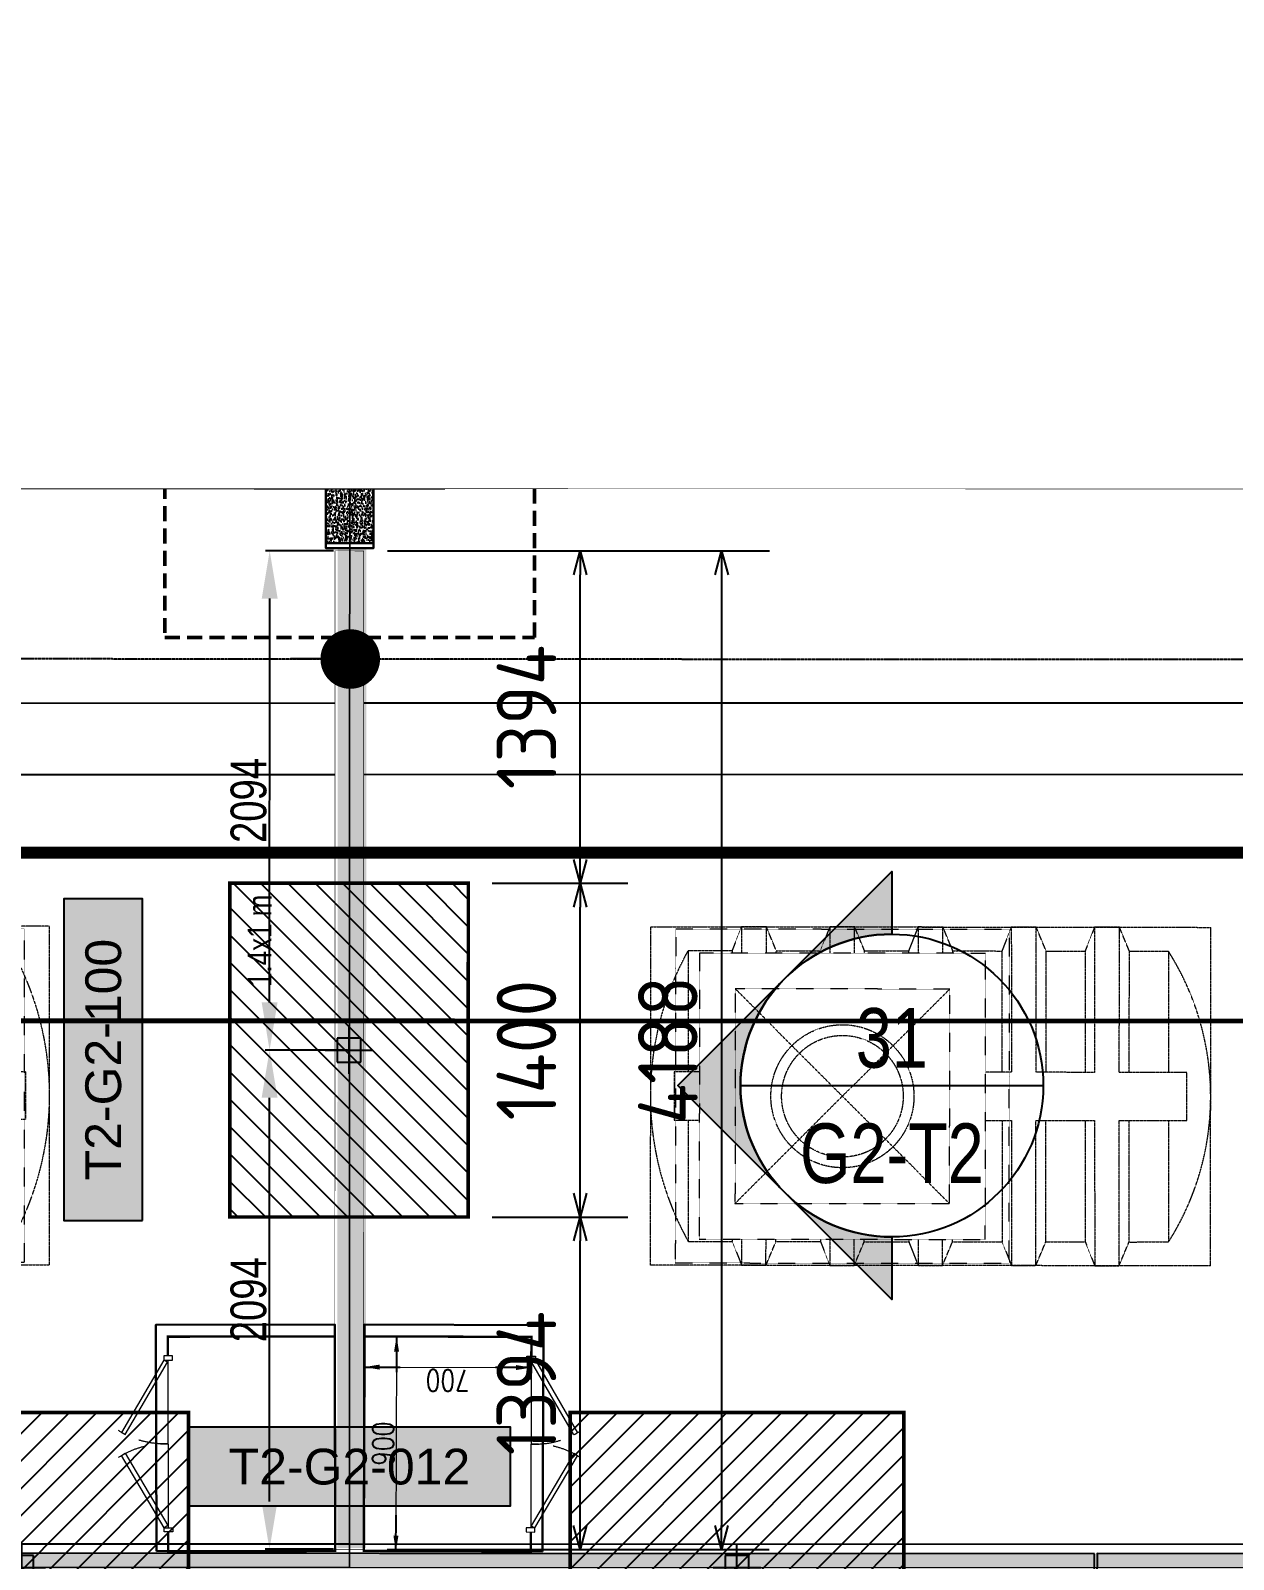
# Model space of a CAD drawing. Header units: centimetres. Extents: x -6122352 to 6876996, y -1694241 to 2592194.
# Drawn here: x 72548 to 77593, y -42127 to -35714 of the extents above; entities that cross this region are included whole.
import ezdxf
from ezdxf.enums import TextEntityAlignment as Align
from ezdxf.xclip import XClip

# ---------------------------------------------------------------- set-up
doc = ezdxf.new("R2010")
doc.units = ezdxf.units.CM
doc.header["$MEASUREMENT"] = 0
doc.header["$XCLIPFRAME"] = 2
doc.header["$PDMODE"] = 66
doc.header["$PDSIZE"] = 100
for name, pattern in [('CENTER', [2, 1.25, -0.25, 0.25, -0.25]), ('DASHED2', [0.375, 0.25, -0.125]), ('HIDDEN', [0.375, 0.25, -0.125]), ('LTH-4G-M-XR-GROUND FLOOR PLAN$0$HIDDEN2', [0.1875, 0.125, -0.0625]), ('XR-AR-END-SETTING OUT PLAN$0$23261-XR-AR-SI-GF$0$HIDDEN', [0.375, 0.25, -0.125])]:
    doc.linetypes.add(name, pattern=pattern)
doc.layers.get('Defpoints').update_dxf_attribs({"color": 255, "linetype": 'CENTER'})
for name, color, linetype in [('00-MI-DIM', 7, 'Continuous'), ('23585-XR-AR-BOUNDARY WALLS AND SETBACKS$0$setback', 7, 'XR-AR-END-SETTING OUT PLAN$0$23261-XR-AR-SI-GF$0$HIDDEN'), ('@MI-FOOTINGS', 7, 'Continuous'), ('@MI-MEP', 7, 'Continuous'), ('@MI-REF LAYER', 7, 'Continuous'), ('@MI-TYPE-02', 6, 'Continuous'), ('B_TH_4', 7, 'Continuous'), ('CTECH-Text 2.5mm', 2, 'Continuous'), ('PANEL-TAGS', 7, 'Continuous'), ('VD-WS-WATER TANK', 7, 'Continuous'), ('XR-AR-MID-SETTING OUT FOR MASTER$0$23585-XR-AR-MID-GROUND FLOOR$0$A-Flor-Strs', 1, 'Continuous'), ('XR-AR-MID-SETTING OUT FOR MASTER$0$23585-XR-AR-MID-GROUND FLOOR$0$GS-HATCH-FLOOR TILE', 251, 'Continuous')]:
    doc.layers.add(name, color=color, linetype=linetype)
doc.layers.add('08-Compound Wall-2', color=6, linetype='Continuous', lineweight=25, true_color=0xff00ff)
for name, color, linetype, lineweight in [('23585-XR-AR-102-8P-GF$0$A-FLOR-XREF', 8, 'Continuous', 9), ('23585-XR-AR-DAMAC PLOT LIMITS$0$1-Mid units', 41, 'Continuous', 5), ('@ Foundations', 4, 'DASHED2', 50), ('A-ANNO-TEXT', 3, 'Continuous', 25), ('LTH-4G-M-XR-GROUND FLOOR PLAN$0$1717 X Water Tank Location_5B$0$00 Line 2', 6, 'Continuous', 13), ('XR-AR-MID-SETTING OUT FOR MASTER$0$23585-XR-AR-MID-GROUND FLOOR$0$$A-GLAZ-WNDO', 232, 'Continuous', 9), ('XR-AR-MID-SETTING OUT FOR MASTER$0$23585-XR-AR-MID-GROUND FLOOR$0$A-GLAZ-SILL', 8, 'Continuous', 5), ('XR-AR-MID-SETTING OUT FOR MASTER$0$23585-XR-AR-MID-GROUND FLOOR$0$A-GLAZ-WNDO', 232, 'Continuous', 9), ('XR-AR-MID-SETTING OUT FOR MASTER$0$23585-XR-AR-MID-GROUND FLOOR$0$A-WALL', 7, 'Continuous', 30), ('XR-AR-MID-SETTING OUT FOR MASTER$0$23585-XR-AR-MID-GROUND FLOOR$0$S-COLS', 51, 'Continuous', 40), ('ZAT_WALL PANEL', 3, 'Continuous', 30)]:
    doc.layers.add(name, color=color, linetype=linetype, lineweight=lineweight)
doc.layers.add('LTH-4G-M-XR-GROUND FLOOR PLAN$0$PDF_Geometry', color=7, linetype='Continuous', true_color=0xcccccc)
doc.styles.add('Arial Narrow', font='ARIALN.TTF', dxfattribs={"width": 0.95, "height": 500})
doc.styles.add('DIMTEXT', font='romans.shx', dxfattribs={"width": 0.8})
doc.styles.add('JWC 1.50MM', font='GOTHIC.TTF', dxfattribs={"width": 0.8, "height": 1.5})
doc.styles.add('PANELTAG_STYLE', font='arial.ttf')
doc.styles.add('Schueco-BEMSTIL', font='isocpeur.ttf', dxfattribs={"width": 0.9})
doc.dimstyles.new('DIM-25', dxfattribs={"dimscale": 25, "dimtxt": 2.5, "dimasz": 2.5, "dimexe": 1.25, "dimexo": 0.625, "dimgap": 1, "dimtad": 1, "dimdec": 0, "dimdsep": 46, "dimtxsty": 'DIMTEXT', "dimblk": 'AROW', "dimcen": 2.5, "dimse1": 1, "dimse2": 1, "dimclrd": 1, "dimclre": 1, "dimclrt": 2, "dimadec": 0, "dimazin": 0, "dimtfac": 1, "dimtdec": 0, "dimtmove": 0, "dimatfit": 3, "dimfxl": 1, "dimarcsym": 0})
doc.dimstyles.new('JWC - 1.5', dxfattribs={"dimtxt": 1.5, "dimasz": 2, "dimexe": 0.18, "dimexo": 0.06, "dimgap": 0.09, "dimtad": 1, "dimtoh": 1, "dimdec": 0, "dimzin": 0, "dimdsep": 46, "dimtxsty": 'JWC 1.50MM', "dimcen": 0.09, "dimclrd": 1, "dimclre": 1, "dimclrt": 2, "dimadec": 0, "dimazin": 0, "dimtfac": 1, "dimtdec": 0, "dimtofl": 0, "dimtmove": 0, "dimatfit": 3, "dimfxl": 30, "dimtolj": 1, "dimtzin": 0, "dimarcsym": 0})
doc.dimstyles.new('MI- JWC-TXT-2.5 MM', dxfattribs={"dimscale": 1.5, "dimtxt": 2.5, "dimasz": 1, "dimexe": 2, "dimexo": 1, "dimgap": 1, "dimtad": 1, "dimdec": 0, "dimdsep": 46, "dimtxsty": 'Schueco-BEMSTIL', "dimblk": 'OPEN30', "dimcen": 0, "dimdle": 2, "dimclrd": 140, "dimclre": 8, "dimclrt": 40, "dimadec": 0, "dimazin": 2, "dimtfac": 1, "dimtdec": 0, "dimtix": 1, "dimtmove": 2, "dimatfit": 3, "dimldrblk": 'OPEN', "dimfxl": 2, "dimlwd": -1, "dimlwe": -1, "dimarcsym": 0})

# ---------------------------------------------------------------- blocks, each defined once
blk = doc.blocks.new('23585-XR-AR-BOUNDARY WALLS AND SETBACKS')
at = {"layer": '08-Compound Wall-2'}
blk.add_lwpolyline([(496436.7277, 2768919.1274), (496454.349, 2768902.9813), (496460.463, 2768909.6539), (496464.5164, 2768914.0775), (496468.5698, 2768918.5013), (496472.6232, 2768922.9251), (496476.6766, 2768927.3489), (496482.7904, 2768934.0213), (496465.1692, 2768950.1674)], dxfattribs=at)
at = {"layer": '23585-XR-AR-BOUNDARY WALLS AND SETBACKS$0$setback', "ltscale": 40, "const_width": 0.05}
blk.add_lwpolyline([(496464.3159, 2768947.0159), (496460.1612, 2768942.4815), (496456.1078, 2768938.0578), (496452.0542, 2768933.6341), (496448.0008, 2768929.2104), (496443.9477, 2768924.7866), (496439.7929, 2768920.2521), (496454.17, 2768907.0786), (496458.3248, 2768911.613), (496462.3782, 2768916.0366), (496466.4316, 2768920.4604), (496470.485, 2768924.8842), (496474.5384, 2768929.308), (496478.6931, 2768933.8423)], close=True, dxfattribs=at)
blk = doc.blocks.new('A$C9d9485f6')
at = {"layer": 'A-ANNO-TEXT', "rotation": 312.4881850805905}
blk.add_blockref('23585-XR-AR-BOUNDARY WALLS AND SETBACKS', (-2377088.5348, -1504219.2521), dxfattribs=at)
blk = doc.blocks.new('23585-XR-AR-DAMAC PLOT LIMITS')
at = {"layer": '23585-XR-AR-DAMAC PLOT LIMITS$0$1-Mid units', "color": 251, "true_color": 0x636466}
for points in [[(496472.6969, 2768922.8575), (496455.0019, 2768939.0711), (496459.0553, 2768943.4949), (496476.7503, 2768927.2813)], [(496468.6435, 2768918.4337), (496450.9483, 2768934.6475), (496455.0019, 2768939.0711), (496472.6969, 2768922.8575)]]:
    blk.add_lwpolyline(points, close=True, dxfattribs=at)
blk = doc.blocks.new('A$Cf093b529')
at = {"layer": 'A-ANNO-TEXT'}
blk.add_blockref('23585-XR-AR-DAMAC PLOT LIMITS', (-495391.9901, -2768603.4419), dxfattribs=at)
blk = doc.blocks.new('XR-AR-MID-SETTING OUT FOR MASTER$0$23585-XR-AR-MID-GROUND FLOOR$0$945-4P-1-101-GROUND FLOOR PLAN$0$XR-MIDDLE-GROUND FLOOR PLAN$0$A$C446944C1')
at = {"layer": 'XR-AR-MID-SETTING OUT FOR MASTER$0$23585-XR-AR-MID-GROUND FLOOR$0$A-GLAZ-SILL', "color": 252}
blk.add_line((0, 0), (5.2, 0), dxfattribs=at)
for points in [[(2.2081, -0.0228), (2.2081, -0.1242), (2.0938, -0.0735), (2.2081, -0.0228)], [(2.9919, -0.0228), (2.9919, -0.1242), (3.1062, -0.0735), (2.9919, -0.0228)]]:
    blk.add_lwpolyline(points, dxfattribs=at)
at = {"layer": 'XR-AR-MID-SETTING OUT FOR MASTER$0$23585-XR-AR-MID-GROUND FLOOR$0$A-GLAZ-WNDO', "color": 252}
for p, q in [((5.2, 0.25), (0, 0.25)), ((0, 0.25), (0, 0)), ((0.05, 0.1), (0.05, 0.25)), ((1.285, 0.25), (1.285, 0.1)), ((1.335, 0.1), (1.335, 0.25)), ((3.865, 0.1), (3.865, 0.25)), ((3.915, 0.25), (3.915, 0.1)), ((5.15, 0.1), (5.15, 0.25)), ((5.2, 0.25), (5.2, 0)), ((0, 0.1), (2.6, 0.1)), ((5.2, 0.1), (2.6, 0.1))]:
    blk.add_line(p, q, dxfattribs=at)
for points in [[(1.285, 0.2), (0.05, 0.2)], [(3.915, 0.2), (5.15, 0.2)]]:
    blk.add_lwpolyline(points, dxfattribs=at)
for points in [[(1.225, 0.04), (1.305, 0.04), (1.305, 0.09), (1.225, 0.09)], [(2.52, 0.04), (1.305, 0.04), (1.305, 0.09), (2.52, 0.09)], [(2.6, 0.04), (2.52, 0.04), (2.52, 0.09), (2.6, 0.09)], [(2.6, 0.04), (2.68, 0.04), (2.68, 0.09), (2.6, 0.09)], [(2.68, 0.04), (3.895, 0.04), (3.895, 0.09), (2.68, 0.09)], [(3.975, 0.04), (3.895, 0.04), (3.895, 0.09), (3.975, 0.09)]]:
    blk.add_lwpolyline(points, close=True, dxfattribs=at)
blk = doc.blocks.new('XR-AR-MID-SETTING OUT FOR MASTER$0$23585-XR-AR-MID-GROUND FLOOR$0$A$C08698786')
at = {"layer": 'XR-AR-MID-SETTING OUT FOR MASTER$0$23585-XR-AR-MID-GROUND FLOOR$0$S-COLS', "color": 252, "lineweight": 30}
blk.add_lwpolyline([(5900, 19472.7), (5900, 18772.7), (6100, 18772.7), (6100, 19472.7)], close=True, dxfattribs=at)
blk = doc.blocks.new('XR-AR-MID-SETTING OUT FOR MASTER')
h = blk.add_hatch()
h.set_pattern_fill('AR-CONC', color=8, scale=0.2, angle=90)
h.set_pattern_definition([(140, (-1262400.084, -115249.566), (3.1878171, 36.4369338), [3.81, -41.91]), (85, (-1262400.084, -115249.566), (-38.211369, -7.0486843), [3.048, -33.5281168]), (190.4514447, (-1262399.82, -115246.53), (-35.0235504, 29.3882494), [3.2380018, -35.6180489]), (136.1842, (-1262410.244, -115249.566), (8.4084656, 54.2158082), [5.715, -62.865]), (186.6355576, (-1262409.543, -115245.05), (-49.485225, 47.4808268), [4.8570046, -53.4271216]), (81.184151, (-1262410.244, -115249.566), (-49.485225, 47.4808268), [4.5719934, -50.2919464]), (111, (-1262407.704, -115244.486), (20.45303964, 30.32287825), [3.81, -41.91]), (56, (-1262407.704, -115244.486), (-36.8375932, 12.3604057), [3.048, -33.528]), (161.451445, (-1262406, -115241.96), (-16.3845538, 42.6832839), [3.2380018, -35.6179875]), (127.5, (-1262400.084, -115249.566), (-16.91100777, 0.61772065), [0, -33.1216, 0, -34.036, 0, -33.655]), (97.5, (-1262400.084, -115249.566), (-20.03611496, 13.3639325), [0, -19.4056, 0, -32.3596, 0, -12.827]), (57.5, (-1262400.084, -115260.894), (1.1457488, 27.11811903), [0, -12.7, 0, -39.624, 0, -52.578]), (47.5, (-1262400.084, -115265.974), (-5.0852982, 29.62583628), [0, -16.51, 0, -26.3144, 0, -37.338])])
h.paths.add_polyline_path([(6000, 19702.7), (5900, 19702.7), (5900, 19472.8), (6000, 19472.8)])
h.paths.add_polyline_path([(6100, 19702.7), (6000, 19702.7), (6000, 19472.8), (6100, 19472.8)])
for points in [[(6100, 19702.7), (6100, 19722.7), (5900, 19722.7), (5900, 19702.7)], [(5900, 19472.7), (5900, 19702.7), (6100, 19702.7), (6100, 19472.8)]]:
    blk.add_lwpolyline(points)
at = {"layer": 'XR-AR-MID-SETTING OUT FOR MASTER$0$23585-XR-AR-MID-GROUND FLOOR$0$A-Flor-Strs', "color": 8}
for p, q in [((60.1, 20672.9), (5940, 20672.7)), ((60, 20372.9), (5940, 20372.7))]:
    blk.add_line(p, q, dxfattribs=at)
at = {"layer": 'XR-AR-MID-SETTING OUT FOR MASTER$0$23585-XR-AR-MID-GROUND FLOOR$0$A-WALL', "color": 8}
for points in [[(5900, 19472.7), (6100, 19472.7), (6100, 5500.2), (5900, 5500.2), (5900, 14852.7), (5500.1, 14852.7), (5500.1, 14952.7), (5900, 14952.7)], [(5600, 19472.7), (5900, 19472.7), (5900, 19222.7), (5600, 19222.7)]]:
    blk.add_lwpolyline(points, close=True, dxfattribs=at)
at = {"layer": 'XR-AR-MID-SETTING OUT FOR MASTER$0$23585-XR-AR-MID-GROUND FLOOR$0$$A-GLAZ-WNDO', "color": 8, "xscale": -1000, "yscale": 1000, "zscale": 1000}
blk.add_blockref('XR-AR-MID-SETTING OUT FOR MASTER$0$23585-XR-AR-MID-GROUND FLOOR$0$945-4P-1-101-GROUND FLOOR PLAN$0$XR-MIDDLE-GROUND FLOOR PLAN$0$A$C446944C1', (5600, 19222.7), dxfattribs=at)
at = {"layer": 'XR-AR-MID-SETTING OUT FOR MASTER$0$23585-XR-AR-MID-GROUND FLOOR$0$GS-HATCH-FLOOR TILE', "color": 8}
blk.add_blockref('XR-AR-MID-SETTING OUT FOR MASTER$0$23585-XR-AR-MID-GROUND FLOOR$0$A$C08698786', (0, 0), dxfattribs=at)
blk = doc.blocks.new('MID UNIT')
at = {"xscale": 0.001, "yscale": 0.001, "zscale": 0.001}
blk.add_blockref('XR-AR-MID-SETTING OUT FOR MASTER', (0, 0), dxfattribs=at)
blk = doc.blocks.new('TH_4')
blk.add_blockref('MID UNIT', (495802.3054, 2769130.5141))
at = {"xscale": -1}
blk.add_blockref('MID UNIT', (495814.3054, 2769130.5141), dxfattribs=at)
blk = doc.blocks.new('A$C780da55d')
at = {"layer": 'B_TH_4', "xscale": 1.000039159572381, "yscale": 1.000039159572381, "zscale": 1.000039159572381}
blk.add_blockref('TH_4', (-495814.0705, -2769239.3021), dxfattribs=at)
blk = doc.blocks.new('23585-XR-AR-MALDIVE-2$0$TH_4')
blk.add_blockref('A$C780da55d', (495794.6554, 2769130.8641))
at = {"layer": '@ Foundations', "linetype": 'DASHED2', "ltscale": 0.25}
blk.add_lwpolyline([(495807.5304, 2769148.5624), (495809.0804, 2769148.5624), (495809.0804, 2769150.6124), (495807.5304, 2769150.6124)], close=True, dxfattribs=at)
blk = doc.blocks.new('AROW')
at = {"color": 1, "ltscale": 100}
for p, q in [((0, 0), (-3, 0)), ((0, -1), (0, 1))]:
    blk.add_line(p, q, dxfattribs=at)
blk.add_solid([(-1.28, 0.21), (-1.28, -0.21), (0, 0)], dxfattribs=at)
blk = doc.blocks.new('*D402')
at = {"layer": 'CTECH-Text 2.5mm', "color": 8, "lineweight": -2, "ltscale": 10, "transparency": 16777216}
blk.add_line((0.8246, -0.1346), (0.0246, -0.1346), dxfattribs=at)
at = {"layer": 'Defpoints', "color": 0, "ltscale": 10, "transparency": 16777216}
for p in [(-0.0254, 0), (0.8746, 0), (-0.0254, -0.1346)]:
    blk.add_point(p, dxfattribs=at)
at = {"layer": 'CTECH-Text 2.5mm', "color": 8, "lineweight": -2, "ltscale": 10, "transparency": 16777216, "xscale": 0.05, "yscale": 0.05, "zscale": 0.05, "rotation": 180}
blk.add_blockref('AROW', (-0.0254, -0.1346), dxfattribs=at)
at = {"layer": 'CTECH-Text 2.5mm', "color": 8, "lineweight": -2, "ltscale": 10, "transparency": 16777216, "xscale": 0.05, "yscale": 0.05, "zscale": 0.05}
blk.add_blockref('AROW', (0.8746, -0.1346), dxfattribs=at)
at = {"layer": 'CTECH-Text 2.5mm', "color": 8, "ltscale": 10, "transparency": 16777216, "insert": (0.4246, -0.0796), "char_height": 0.09, "attachment_point": 5, "style": 'DIMTEXT'}
blk.add_mtext('900', dxfattribs=at)
blk = doc.blocks.new('*D401')
at = {"layer": 'CTECH-Text 2.5mm', "color": 8, "lineweight": -2, "ltscale": 10, "transparency": 16777216}
blk.add_line((0.7459, -0.05), (0.7459, -0.65), dxfattribs=at)
at = {"layer": 'Defpoints', "color": 0, "ltscale": 10, "transparency": 16777216}
for p in [(0.8746, 0), (0.7459, -0.7), (0.8746, -0.7)]:
    blk.add_point(p, dxfattribs=at)
at = {"layer": 'CTECH-Text 2.5mm', "color": 8, "lineweight": -2, "ltscale": 10, "transparency": 16777216, "xscale": 0.05, "yscale": 0.05, "zscale": 0.05}
for p, rotation in [((0.7459, 0), 90), ((0.7459, -0.7), 270)]:
    blk.add_blockref('AROW', p, dxfattribs=dict(at, rotation=rotation))
at = {"layer": 'CTECH-Text 2.5mm', "color": 8, "ltscale": 10, "transparency": 16777216, "insert": (0.6909, -0.35), "char_height": 0.09, "attachment_point": 5, "rotation": 90, "style": 'DIMTEXT'}
blk.add_mtext('700', dxfattribs=at)
blk = doc.blocks.new('WT')
at = {"layer": 'VD-WS-WATER TANK', "color": 8, "linetype": 'HIDDEN', "lineweight": 5}
for p, q in [((-1544.6, 709.7), (-1544.6, -710.3)), ((-1544.6, 709.7), (805.4, 709.7)), ((805.4, -710.3), (805.4, 709.7)), ((-1205.2, 610), (-1368.6, 609.7)), ((-1367.6, 100.7), (-1368.6, 609.7)), ((-853.8, 610), (-1019.5, 609.7)), ((-462.5, 610), (-670.5, 610)), ((-92.3, 610), (-279.1, 610)), ((278, 610), (91.1, 609.6)), ((645.8, 610), (461.3, 609.7)), ((646.8, 100.7), (645.8, 610)), ((-1366.3, -610.3), (-1367.2, -101.4)), ((648.2, -610), (647.2, -101.4)), ((-1202.9, -610), (-1366.3, -610.3)), ((-853.8, -610), (-1017.2, -610.3)), ((-462.5, -610), (-668.2, -610)), ((-92.3, -610), (-276.8, -610)), ((278, -610), (93.4, -610.3)), ((648.2, -610), (463.6, -610.3)), ((805.4, -710.3), (-1544.6, -710.3))]:
    blk.add_line(p, q, dxfattribs=at)
at = {"layer": 'VD-WS-WATER TANK', "color": 8, "linetype": 'HIDDEN', "lineweight": 5, "ltscale": 0.2}
for p, q in [((-450, 450, 1.1), (450, -450, -1)), ((450, 450), (-450, -450, 1))]:
    blk.add_line(p, q, dxfattribs=at)
at = {"layer": 'VD-WS-WATER TANK', "color": 8, "linetype": 'HIDDEN', "lineweight": 5}
for points in [[(-1058, 100.7), (-1059, 709.7), (-1161.1, 709.7), (-1202.9, 610), (-1202.9, 100.7)], [(-1161.1, 709.7), (-1161.1, 100.7)], [(-1018.6, 100.7), (-1019.5, 610), (-1059, 709.7)], [(-708.9, 100.7), (-709.9, 709.7), (-812, 709.7), (-853.8, 610), (-853.8, 100.7)], [(-812, 709.7), (-812, 100.7)], [(-669.5, 100.7), (-670.5, 610), (-709.9, 709.7)], [(-318.4, 600), (-318.6, 709.7), (-420.7, 709.7), (-462.5, 610), (-462.5, 600)], [(-420.7, 709.7), (-420.7, 600)], [(-279.1, 600), (-279.1, 610), (-318.6, 709.7)], [(51.8, 600), (51.6, 709.7), (-50.5, 709.7), (-92.3, 610), (-92.3, 600)], [(-50.5, 709.7), (-50.5, 600)], [(91.1, 600), (91.1, 610), (51.6, 709.7)], [(422, 600), (421.8, 709.7), (319.7, 709.7), (278, 610), (278, 600)], [(319.7, 709.7), (319.7, 600)], [(461.3, 600), (461.3, 610), (421.8, 709.7)], [(-1161.1, 100.7), (-1444.6, 100.7), (-1444.6, -101.4), (-1161.1, -101.4)], [(-812, 100.7), (-1058, 100.7)], [(-600, 100.7), (-708.9, 100.7)], [(600, -101.4), (705.4, -101.4), (705.4, 100.7), (600, 100.7)], [(-1202.9, -101.4), (-1202.9, -610), (-1161.1, -710.3), (-1056.7, -710.3), (-1017.2, -610), (-1018.2, -101.4)], [(-1161.1, -101.4), (-1161.1, -710.3)], [(-1056.7, -710.3), (-1057.7, -101.4)], [(-1057.7, -101.4), (-812, -101.4)], [(-853.8, -101.4), (-853.8, -610), (-812, -710.3), (-707.6, -710.3), (-668.2, -610), (-669.1, -101.4)], [(-812, -101.4), (-812, -710.3)], [(-707.6, -710.3), (-708.6, -101.4)], [(-708.6, -101.4), (-600, -101.4)], [(-462.5, -600), (-462.5, -610), (-420.7, -710.3), (-316.2, -710.3), (-276.8, -610), (-276.8, -600)], [(-420.7, -600), (-420.7, -710.3)], [(-316.2, -710.3), (-316.4, -600)], [(-92.3, -600), (-92.3, -610), (-50.5, -710.3), (54, -710.3), (93.4, -610), (93.4, -600)], [(-50.5, -600), (-50.5, -710.3)], [(54, -710.3), (53.8, -600)], [(278, -600), (278, -610), (319.7, -710.3), (424.2, -710.3), (463.6, -610), (463.6, -600)], [(319.7, -600), (319.7, -710.3)], [(424.2, -710.3), (424, -600)]]:
    blk.add_lwpolyline(points, dxfattribs=at)
at = {"layer": 'VD-WS-WATER TANK', "color": 8, "linetype": 'HIDDEN', "lineweight": 5, "ltscale": 0.2}
for points in [[(-700, -700), (700, -700), (700, 700), (-700, 700)], [(-600, -600), (600, -600), (600, 600), (-600, 600)], [(-450, -450), (450, -450), (450, 450), (-450, 450)]]:
    blk.add_lwpolyline(points, close=True, dxfattribs=at)
at = {"layer": 'VD-WS-WATER TANK', "color": 8, "linetype": 'HIDDEN', "lineweight": 5}
for radius in [300, 255]:
    blk.add_circle((0, 0), radius, dxfattribs=at)
for centre, radius, start, end in [((-406.1, 1.5), 1138.5, 147.71236, 212.50564), ((-448.6, -2.1), 1254, 331.0009, 29.21709)]:
    blk.add_arc(centre, radius, start, end, dxfattribs=at)
blk = doc.blocks.new('_Dot')
at = {"color": 0, "linetype": 'ByBlock', "lineweight": -2}
blk.add_line((-0.5, 0), (-1, 0), dxfattribs=at)
at = {"color": 0, "linetype": 'ByBlock', "const_width": 0.5}
blk.add_lwpolyline([(-0.25, 0, 1), (0.25, 0, 1)], format="xyb", close=True, dxfattribs=at)
blk = doc.blocks.new('_Open30')
at = {"color": 0, "linetype": 'ByBlock', "lineweight": -2}
for p, q in [((-1, 0.268), (0, 0)), ((0, 0), (-1, -0.268)), ((0, 0), (-1, 0))]:
    blk.add_line(p, q, dxfattribs=at)
blk = doc.blocks.new('*D3393')
at = {"layer": '@MI-TYPE-02', "color": 8, "transparency": 16777216}
for p, q in [((-4199.4, -12259.9), (-4199.4, -13862)), ((-11.1, -12260.7), (-11.1, -13862))]:
    blk.add_line(p, q, dxfattribs=at)
at = {"layer": '@MI-TYPE-02', "color": 140, "transparency": 16777216}
blk.add_line((-111.1, -13662), (-4099.4, -13662), dxfattribs=at)
at = {"layer": 'Defpoints', "color": 0, "transparency": 16777216}
for p in [(-4199.4, -12159.9), (-11.1, -12160.7), (-4199.4, -13662)]:
    blk.add_point(p, dxfattribs=at)
at = {"layer": '@MI-TYPE-02', "color": 140, "transparency": 16777216, "xscale": 100, "yscale": 100, "zscale": 100, "rotation": 180}
blk.add_blockref('_Open30', (-4199.4, -13662), dxfattribs=at)
at = {"layer": '@MI-TYPE-02', "color": 140, "transparency": 16777216, "xscale": 100, "yscale": 100, "zscale": 100}
blk.add_blockref('_Open30', (-11.1, -13662), dxfattribs=at)
at = {"layer": '@MI-TYPE-02', "color": 40, "transparency": 16777216, "insert": (-2105.2, -13437), "char_height": 250, "attachment_point": 5, "style": 'Schueco-BEMSTIL'}
blk.add_mtext('4188', dxfattribs=at)
blk = doc.blocks.new('_Open')
at = {"color": 0, "linetype": 'ByBlock', "lineweight": -2}
for p, q in [((-1, 0.2), (0, 0)), ((-1, -0.2), (0, 0)), ((0, 0), (-1, 0))]:
    blk.add_line(p, q, dxfattribs=at)
blk = doc.blocks.new('T2-SINGLE FOOTING')
at = {"layer": '@MI-FOOTINGS', "transparency": 33554679}
h = blk.add_hatch(dxfattribs=at)
h.set_pattern_fill('ANSI31', color=8, scale=650)
h.paths.add_polyline_path([(-700, 500), (700, 500), (700, -500), (-700, -500)])
at = {"layer": '@MI-FOOTINGS', "color": 62, "const_width": 15}
blk.add_lwpolyline([(-700, 500), (700, 500), (700, -500), (-700, -500)], close=True, dxfattribs=at)
at = {"layer": '@MI-FOOTINGS', "color": 30}
blk.add_point((0, 0), dxfattribs=at)
at = {"color": 94, "insert": (264.8, 425.4), "char_height": 100, "attachment_point": 1, "style": 'Arial Narrow'}
blk.add_mtext_dynamic_manual_height_columns('1.4x1 m', width=1894.424, gutter_width=2500, heights=[0], dxfattribs=at)
blk = doc.blocks.new('*D4833')
at = {"color": 1, "lineweight": -2, "transparency": 16777216}
for p, q in [((-4199.3, -12035.4), (-4199.3, -11748.3)), ((-3999.3, -11766.3), (-2305.2, -11766.3)), ((-2105.2, -12093.6), (-2105.2, -11748.3))]:
    blk.add_line(p, q, dxfattribs=at)
at = {"color": 1, "transparency": 16777216}
for points in [[(-3999.3, -11733), (-3999.3, -11799.7), (-4199.3, -11766.3)], [(-2305.2, -11733), (-2305.2, -11799.7), (-2105.2, -11766.3)]]:
    blk.add_solid(points, dxfattribs=at)
at = {"layer": 'Defpoints', "color": 0, "transparency": 16777216}
for p in [(-2105.2, -11766.3), (-4199.3, -12041.4), (-2105.2, -12099.6)]:
    blk.add_point(p, dxfattribs=at)
at = {"color": 2, "transparency": 16777216, "insert": (-3152.3, -11678.6), "char_height": 150, "attachment_point": 5, "style": 'JWC 1.50MM'}
blk.add_mtext('\\A1;2094', dxfattribs=at)
blk = doc.blocks.new('*D4835')
at = {"color": 1, "lineweight": -2, "transparency": 16777216}
for p, q in [((-2105.2, -12093.6), (-2105.2, -11748.3)), ((-1905.2, -11766.3), (-211, -11766.3)), ((-11, -12034.6), (-11, -11748.3))]:
    blk.add_line(p, q, dxfattribs=at)
at = {"color": 1, "transparency": 16777216}
for points in [[(-1905.2, -11733), (-1905.2, -11799.7), (-2105.2, -11766.3)], [(-211, -11733), (-211, -11799.7), (-11, -11766.3)]]:
    blk.add_solid(points, dxfattribs=at)
at = {"layer": 'Defpoints', "color": 0, "transparency": 16777216}
for p in [(-11, -11766.3), (-11, -12040.6), (-2105.2, -12099.6)]:
    blk.add_point(p, dxfattribs=at)
at = {"color": 2, "transparency": 16777216, "insert": (-1058.1, -11678.6), "char_height": 150, "attachment_point": 5, "style": 'JWC 1.50MM'}
blk.add_mtext('\\A1;2094', dxfattribs=at)
blk = doc.blocks.new('*D3547')
at = {"color": 8, "transparency": 16777216}
for p, q in [((-4199.4, -12259.9), (-4199.4, -13268.6)), ((-2805.2, -12699.6), (-2805.2, -13268.6))]:
    blk.add_line(p, q, dxfattribs=at)
at = {"color": 140, "transparency": 16777216}
blk.add_line((-4099.4, -13068.6), (-2905.2, -13068.6), dxfattribs=at)
at = {"layer": 'Defpoints', "color": 0, "transparency": 16777216}
for p in [(-4199.4, -12159.9), (-2805.2, -12599.6), (-2805.2, -13068.6)]:
    blk.add_point(p, dxfattribs=at)
at = {"color": 140, "transparency": 16777216, "xscale": 100, "yscale": 100, "zscale": 100, "rotation": 180}
blk.add_blockref('_Open30', (-4199.4, -13068.6), dxfattribs=at)
at = {"color": 140, "transparency": 16777216, "xscale": 100, "yscale": 100, "zscale": 100}
blk.add_blockref('_Open30', (-2805.2, -13068.6), dxfattribs=at)
at = {"color": 40, "transparency": 16777216, "insert": (-3502.3, -12843.6), "char_height": 250, "attachment_point": 5, "style": 'Schueco-BEMSTIL'}
blk.add_mtext('1394', dxfattribs=at)
blk = doc.blocks.new('*D3548')
at = {"color": 8, "transparency": 16777216}
for p, q in [((-2805.2, -12699.6), (-2805.2, -13268.6)), ((-1405.2, -12699.6), (-1405.2, -13268.6))]:
    blk.add_line(p, q, dxfattribs=at)
at = {"color": 140, "transparency": 16777216}
blk.add_line((-2705.2, -13068.6), (-1505.2, -13068.6), dxfattribs=at)
at = {"layer": 'Defpoints', "color": 0, "transparency": 16777216}
for p in [(-2805.2, -12599.6), (-1405.2, -12599.6), (-1405.2, -13068.6)]:
    blk.add_point(p, dxfattribs=at)
at = {"color": 140, "transparency": 16777216, "xscale": 100, "yscale": 100, "zscale": 100, "rotation": 180}
blk.add_blockref('_Open30', (-2805.2, -13068.6), dxfattribs=at)
at = {"color": 140, "transparency": 16777216, "xscale": 100, "yscale": 100, "zscale": 100}
blk.add_blockref('_Open30', (-1405.2, -13068.6), dxfattribs=at)
at = {"color": 40, "transparency": 16777216, "insert": (-2105.2, -12843.6), "char_height": 250, "attachment_point": 5, "style": 'Schueco-BEMSTIL'}
blk.add_mtext('1400', dxfattribs=at)
blk = doc.blocks.new('*D3549')
at = {"color": 8, "transparency": 16777216}
for p, q in [((-11.1, -12260.7), (-11.1, -13268.6)), ((-1405.2, -12699.6), (-1405.2, -13268.6))]:
    blk.add_line(p, q, dxfattribs=at)
at = {"color": 140, "transparency": 16777216}
blk.add_line((-1305.2, -13068.6), (-111.1, -13068.6), dxfattribs=at)
at = {"layer": 'Defpoints', "color": 0, "transparency": 16777216}
for p in [(-11.1, -12160.7), (-1405.2, -12599.6), (-11.1, -13068.6)]:
    blk.add_point(p, dxfattribs=at)
at = {"color": 140, "transparency": 16777216, "xscale": 100, "yscale": 100, "zscale": 100, "rotation": 180}
blk.add_blockref('_Open30', (-1405.2, -13068.6), dxfattribs=at)
at = {"color": 140, "transparency": 16777216, "xscale": 100, "yscale": 100, "zscale": 100}
blk.add_blockref('_Open30', (-11.1, -13068.6), dxfattribs=at)
at = {"color": 40, "transparency": 16777216, "insert": (-708.1, -12843.6), "char_height": 250, "attachment_point": 5, "style": 'Schueco-BEMSTIL'}
blk.add_mtext('1394', dxfattribs=at)
blk = doc.blocks.new('T2-FOOTING PLAN')
at = {"layer": '@MI-FOOTINGS', "transparency": 33554679}
h = blk.add_hatch(dxfattribs=at)
h.set_pattern_fill('ANSI31', color=8, scale=650)
h.paths.add_polyline_path([(-700, 650), (700, 650), (700, -650), (-700, -650)])
at = {"layer": '@MI-FOOTINGS', "color": 160, "true_color": 0x3340f0, "const_width": 15}
blk.add_lwpolyline([(-700, 650), (700, 650), (700, -650), (-700, -650)], close=True, dxfattribs=at)
at = {"layer": '@MI-FOOTINGS', "color": 30}
blk.add_point((0, 0), dxfattribs=at)
blk = doc.blocks.new('T2-REAR-PARTITION PLAN')
at = {"layer": '@MI-TYPE-02'}
h = blk.add_hatch(color=256, dxfattribs=at)
h.dxf.hatch_style = 1
h.paths.add_polyline_path([(42290.2, 51.3), (36290.3, 53.5), (36289.8, -66.5), (42289.7, -68.7)])
h.paths.add_polyline_path([(36280.3, 52.4), (30280.3, 54.6), (30279.9, -65.4), (36279.8, -67.6)])
h.paths.add_polyline_path([(30270.3, 53.6), (24270.4, 55.8), (24269.9, -64.2), (30269.9, -66.4)])
h.paths.add_polyline_path([(24260.4, 54.6), (18260.5, 56.8), (18260, -63.2), (24259.9, -65.4)])
h.paths.add_polyline_path([(18250.5, 55.9), (12250.5, 58.1), (12250.1, -61.9), (18250, -64.1)])
h.paths.add_polyline_path([(12240.6, 57.3), (6240.6, 59.5), (6240.2, -60.5), (12240.1, -62.7)])
h.paths.add_polyline_path([(6230.6, 58.4), (0.2, 60), (-0.2, -60), (6230.2, -61.6)])
for points in [[(30270.3, 53.6), (24270.4, 55.8), (24269.9, -64.2), (30269.9, -66.4)], [(36280.3, 52.4), (30280.3, 54.6), (30279.9, -65.4), (36279.8, -67.6)]]:
    blk.add_lwpolyline(points, close=True, dxfattribs=at)
at = {"layer": '@MI-FOOTINGS', "rotation": 359.9898439714545}
for p in [(25770.1, -3.8), (28770.1, -4.3)]:
    blk.add_blockref('T2-FOOTING PLAN', p, dxfattribs=at)
blk = doc.blocks.new('*U1430')
h = blk.add_hatch(color=94)
edge = h.paths.add_edge_path()
edge.add_line((0, -6.35), (0, -8.98))
edge.add_line((0, -8.98), (-8.98, 0))
edge.add_line((-8.98, 0), (0, 8.98))
edge.add_line((0, 8.98), (0, 6.35))
edge.add_arc((0, 0), 6.35, 90, 270)
at = {"color": 94}
blk.add_line((-6.35, 0), (6.35, 0), dxfattribs=at)
for points in [[(0, -6.35), (0, -8.98), (-8.98, 0), (0, 8.98), (0, 6.35, 1)], [(-4.49, 4.49, 0.414214), (-4.49, -4.49), (-8.98, 0), (-4.49, 4.49)]]:
    blk.add_lwpolyline(points, format="xyb", close=True)
blk.add_circle((0, 0), 6.35, dxfattribs=at)
at = {"style": 'Arial Narrow', "width": 0.95, "flags": 8}
blk.add_attdef('VIEWNUMBER', text='', height=2.5, dxfattribs=at).set_placement((0, 0), align=Align.BOTTOM_CENTER)
blk.add_attdef('SHEETNUMBER', text='', height=2.5, dxfattribs=at).set_placement((0, -1.588), align=Align.TOP_CENTER)
blk = doc.blocks.new('PANELTAG')
at = {"layer": 'PANEL-TAGS', "color": 1}
blk.add_lwpolyline([(-13.5, -3.3), (13.5, -3.3), (13.5, 3.3), (-13.5, 3.3)], close=True, dxfattribs=at)
at = {"layer": 'PANEL-TAGS', "color": 40, "true_color": 0xffd700}
blk.add_solid([(-13.5, -3.3), (13.5, -3.3), (-13.5, 3.3), (13.5, 3.3)], dxfattribs=at)
at = {"layer": 'PANEL-TAGS', "color": 5, "style": 'PANELTAG_STYLE'}
blk.add_attdef('TAGNO', text='', height=3, dxfattribs=at).set_placement((0, 0), align=Align.CENTER)
blk = doc.blocks.new('A$C3dfd7553')
at = {"layer": 'LTH-4G-M-XR-GROUND FLOOR PLAN$0$1717 X Water Tank Location_5B$0$00 Line 2', "color": 8, "linetype": 'Continuous', "elevation": 0}
blk.add_lwpolyline([(0.0563, -0.7, 0.01, 0.01, 0), (-0.0254, -0.7, 0.01, 0.01, 0), (-0.0254, 0, 0.01, 0.01, 0), (0.8746, 0, 0.01, 0.01, 0), (0.8746, -0.7, 0.01, 0.01, 0), (0.7937, -0.7, 0, 0, 0)], format="xyseb", dxfattribs=at)
at = {"layer": 'LTH-4G-M-XR-GROUND FLOOR PLAN$0$PDF_Geometry', "color": 8, "lineweight": 5, "elevation": 0}
for points in [[(0.0734, -0.7172), (0.0734, -0.6813), (0.0563, -0.6813), (0.0563, -0.7172)], [(0.3766, -0.8952), (0.386, -0.8796), (0.0828, -0.7016), (0.0734, -0.7172)], [(0.4734, -0.8952), (0.464, -0.8796), (0.7672, -0.7016), (0.7766, -0.7172)], [(0.7766, -0.7172), (0.7766, -0.6813), (0.7937, -0.6813), (0.7937, -0.7172)]]:
    blk.add_lwpolyline(points, close=True, dxfattribs=at)
blk.add_lwpolyline([(0.7766, -0.7), (0.0734, -0.7)], dxfattribs=at)
at = {"layer": 'LTH-4G-M-XR-GROUND FLOOR PLAN$0$PDF_Geometry', "color": 8, "linetype": 'LTH-4G-M-XR-GROUND FLOOR PLAN$0$HIDDEN2', "lineweight": 5}
for centre, start, end in [((0.0734, -0.7172), 327.14069, 2.80213), ((0.7766, -0.7172), 177.19787, 212.85931)]:
    blk.add_arc(centre, 0.3516, start, end, dxfattribs=at)
at = {"layer": 'ZAT_WALL PANEL', "color": 1, "elevation": 0}
blk.add_lwpolyline([(-0.0254, -0.75), (-0.0254, 0), (0.9246, 0), (0.9246, -0.75), (-0.0254, -0.75)], dxfattribs=at)
at = {"layer": 'CTECH-Text 2.5mm', "color": 8, "ltscale": 10}
dim = blk.add_linear_dim(base=(-0.0254, -0.1346), p1=(0.8746, 0), p2=(-0.0254, 0), dimstyle='DIM-25', override={"dimscale": 1, "dimtxt": 0.09, "dimasz": 0.05, "dimgap": 0.01, "dimlfac": 1000, "dimclrd": 8, "dimclre": 8, "dimclrt": 8}, dxfattribs=at)
dim.commit()
dim.dimension.update_dxf_attribs({"geometry": '*D402', "text_midpoint": (0.4246, -0.0796)})
dim = blk.add_linear_dim(base=(0.7459, -0.7), p1=(0.8746, 0), p2=(0.8746, -0.7), angle=90, dimstyle='DIM-25', override={"dimscale": 1, "dimtxt": 0.09, "dimasz": 0.05, "dimgap": 0.01, "dimlfac": 1000, "dimclrd": 8, "dimclre": 8, "dimclrt": 8}, dxfattribs=at)
dim.commit()
dim.dimension.update_dxf_attribs({"geometry": '*D401', "text_midpoint": (0.6909, -0.35)})
blk = doc.blocks.new('23585-XR-AR-MID-ANNO-GF')
at = {"xscale": 1000, "yscale": 1000, "zscale": 1000, "rotation": 269.8774601641335}
blk.add_blockref('A$C3dfd7553', (5900.3, 23874.6, 0), dxfattribs=at)
at = {"layer": 'VD-WS-WATER TANK', "ltscale": 100, "rotation": 359.9969187736403}
blk.add_blockref('WT', (3895.2, 21990.4), dxfattribs=at)
blk = doc.blocks.new('A$C9656bef6')
at = {"layer": '23585-XR-AR-102-8P-GF$0$A-FLOR-XREF'}
for p, xscale, yscale, zscale, rotation in [((9.1659, 0.0358), 0.001000000000000003, 0.001000000000000003, 0.001000000000000003, 359.9437714827355), ((21.1087, 0.0297), -0.001000000000000002, 0.001, 0.001, 359.9969187722189)]:
    blk.add_blockref('23585-XR-AR-MID-ANNO-GF', p, dxfattribs=dict(at, xscale=xscale, yscale=yscale, zscale=zscale, rotation=rotation))
blk = doc.blocks.new('G6-Partition Walls')
at = {"layer": '@MI-TYPE-02'}
h = blk.add_hatch(color=256, dxfattribs=at)
h.dxf.hatch_style = 1
h.paths.add_polyline_path([(-5.3, -51.9), (-5.3, -171.9), (-4193.6, -172.8), (-4193.6, -52.8)])
h.paths.add_polyline_path([(216.2, -6051.1), (216.3, -6171.1), (-4201.8, -6172.6), (-4201.8, -6052.6)])
h.paths.add_polyline_path([(-5.3, -12171.6), (-5.3, -12051.6), (-4193.6, -12050.8), (-4193.6, -12170.8)])
h.paths.add_polyline_path([(-84.5, -18171.8), (-84.5, -18051.8), (-4201, -18050.9), (-4201, -18170.9)])
at = {"layer": '@MI-TYPE-02', "const_width": 2.5}
blk.add_lwpolyline([(-11.1, -12160.7), (-11, -12040.7), (-4199.3, -12039.9), (-4199.4, -12159.9)], close=True, dxfattribs=at)
blk.add_blockref('T2-SINGLE FOOTING', (-2105.2, -12099.6))
at = {"color": 94}
for base, p1, p2, picture, middle in [((-2105.2, -11766.3), (-4199.3, -12041.4), (-2105.2, -12099.6), '*D4833', (-3152.3, -11678.6)), ((-11, -11766.3), (-2105.2, -12099.6), (-11, -12040.6), '*D4835', (-1058.1, -11678.6))]:
    dim = blk.add_linear_dim(base=base, p1=p1, p2=p2, dimstyle='JWC - 1.5', dxfattribs=at)
    dim.commit()
    dim.dimension.update_dxf_attribs({"geometry": picture, "text_midpoint": middle})
for base, p1, p2, picture, middle in [((-2805.2, -13068.6), (-4199.4, -12159.9), (-2805.2, -12599.6), '*D3547', (-3502.3, -12843.6)), ((-11.1, -13068.6), (-1405.2, -12599.6), (-11.1, -12160.7), '*D3549', (-708.1, -12843.6)), ((-1405.2, -13068.6), (-2805.2, -12599.6), (-1405.2, -12599.6), '*D3548', (-2105.2, -12843.6))]:
    dim = blk.add_linear_dim(base=base, p1=p1, p2=p2, dimstyle='MI- JWC-TXT-2.5 MM')
    dim.commit()
    dim.dimension.update_dxf_attribs({"geometry": picture, "text_midpoint": middle})
at = {"layer": '@MI-TYPE-02'}
dim = blk.add_linear_dim(base=(-4199.4, -13662), p1=(-11.1, -12160.7), p2=(-4199.4, -12159.9), dimstyle='MI- JWC-TXT-2.5 MM', dxfattribs=at)
dim.commit()
dim.dimension.update_dxf_attribs({"geometry": '*D3393', "text_midpoint": (-2105.2, -13437)})

msp = doc.modelspace()

# ---------------------------------------------------------------- block references
at = {"layer": '@MI-REF LAYER', "xscale": 1000, "yscale": 1000, "zscale": 1000}
msp.add_blockref('A$C9d9485f6', (-23958.95046, 48155.57226), dxfattribs=at)
at = {"layer": '@MI-REF LAYER', "xscale": 1000, "yscale": 1000, "zscale": 1000, "rotation": 312.4882903633292}
msp.add_blockref('A$Cf093b529', (-891608.73293, 539022.72011), dxfattribs=at)

# ---------------------------------------------------------------- next in the draw order: block references
at = {"layer": '@MI-REF LAYER'}
ref = msp.add_blockref('23585-XR-AR-MALDIVE-2$0$TH_4', (496374962.51022, 2769024078.66372), dxfattribs=dict(at, xscale=999.9999999999998, yscale=999.9999999999998, zscale=999.9999999999998, rotation=179.9898040398786))
XClip(ref).set_block_clipping_path([(495835.3952669692, 2769154.4442930208), (495826.305352625, 2769154.414279006), (495820.3054934181, 2769154.4143766281), (495814.3054908365, 2769154.4143391368), (495808.3054860043, 2769154.4143016459), (495802.3054811698, 2769154.4142641542), (495793.2155667376, 2769154.4543940844), (495793.2155817151, 2769130.5143736028), (495835.3974956125, 2769130.5144396857)])

# ---------------------------------------------------------------- next in the draw order: linework, layer by layer
at = {"layer": '@MI-REF LAYER', "const_width": 5}
msp.add_lwpolyline([(86038.72835, -23663.32739), (86036.27767, -37937.15828), (79785.98747, -37936.04602), (79786.17562, -37635.41642), (55984.74283, -37631.18088), (55984.8234, -37931.81053), (49734.5779, -37930.69829), (49737.16266, -23656.86742)], close=True, dxfattribs=at)

# ---------------------------------------------------------------- next in the draw order: block references
at = {"layer": '00-MI-DIM'}
ref = msp.add_blockref('*U1430', (76160.25411, -40139.09615), dxfattribs=dict(at, xscale=100, yscale=100, zscale=100))
ref.add_attrib('VIEWNUMBER', '31', dxfattribs={"layer": '0', "height": 250, "style": 'Arial Narrow', "width": 0.95}).set_placement((76160.25411, -40139.09615), align=Align.BOTTOM_CENTER)
ref.add_attrib('SHEETNUMBER', 'G2-T2', dxfattribs={"layer": '0', "height": 250, "style": 'Arial Narrow', "width": 0.95}).set_placement((76160.25411, -40297.84615), align=Align.TOP_CENTER)
at = {"layer": '@MI-MEP', "color": 10, "xscale": 1000, "yscale": 1000, "zscale": 1000, "rotation": 179.9898394947683}
msp.add_blockref('A$C9656bef6', (89039.49258, -18163.75964), dxfattribs=at)
at = {"layer": '@MI-REF LAYER', "extrusion": (-2.03098e-12, -6.92406e-09, 1), "xscale": -249.9999999999999, "yscale": 250, "zscale": 250, "rotation": 179.9383188484483}
msp.add_blockref('_Dot', (73888.70759, -38349.80121, -22.45996), dxfattribs=at)
at = {"layer": '@MI-TYPE-02'}
msp.add_blockref('T2-REAR-PARTITION PLAN', (46740.53738, -42156.30579), dxfattribs=at)
at = {"layer": 'PANEL-TAGS'}
ref = msp.add_blockref('PANELTAG', (72852.64015, -40030.09998), dxfattribs=dict(at, xscale=50.00000000000001, yscale=50.00000000000001, zscale=50.00000000000001, rotation=90.00000000000001))
ref.add_attrib('TAGNO', 'T2-G2-100', dxfattribs={"color": 5, "height": 150, "rotation": 90, "style": 'PANELTAG_STYLE'}).set_placement((72852.64015, -40030.09998), align=Align.MIDDLE_CENTER)
ref = msp.add_blockref('PANELTAG', (73885.3934, -41737.43847), dxfattribs=dict(at, xscale=50, yscale=50, zscale=50))
ref.add_attrib('TAGNO', 'T2-G2-012', dxfattribs={"color": 5, "height": 150, "style": 'PANELTAG_STYLE'}).set_placement((73885.3934, -41737.43847), align=Align.MIDDLE_CENTER)

# ---------------------------------------------------------------- next in the draw order: wipeouts: each hides what was drawn before it
at = {"color": 10}
msp.add_wipeout([(49734.5779, -37930.69829), (49737.16266, -23656.86742), (86038.72835, -23663.32739), (86036.23297, -37937.15828), (79785.98747, -37936.04602), (79786.17562, -37635.41642), (55984.74283, -37631.18088), (55984.8234, -37931.81053)], dxfattribs=at).dxf.layer = '@MI-REF LAYER'

# ---------------------------------------------------------------- next in the draw order: linework, layer by layer
at = {"layer": '@MI-REF LAYER', "color": 1, "const_width": 20}
msp.add_lwpolyline([(46839.07474, -42137.43893), (49326.68474, -39862.9408), (63608.41537, -39865.63068), (63607.27131, -36703.25189), (63608.41537, -39865.63068), (86130.37124, -39870.03799), (89016.50227, -42147.11568)], dxfattribs=at)
at = {"layer": '@MI-REF LAYER', "linetype": 'DASHED2', "extrusion": (3.92215e-12, 7.46019e-09, 1), "elevation": -22.46051}
msp.add_lwpolyline([(79887.82202, -38353.82766), (71173.40872, -38348.72184), (70668.32692, -37611.49284)], dxfattribs=at)

# ---------------------------------------------------------------- next in the draw order: block references
at = {"layer": '@MI-TYPE-02', "rotation": 89.9898100330467}
msp.add_blockref('G6-Partition Walls', (61784.48708, -37882.92438), dxfattribs=at)

doc.saveas('drawing.dxf')
